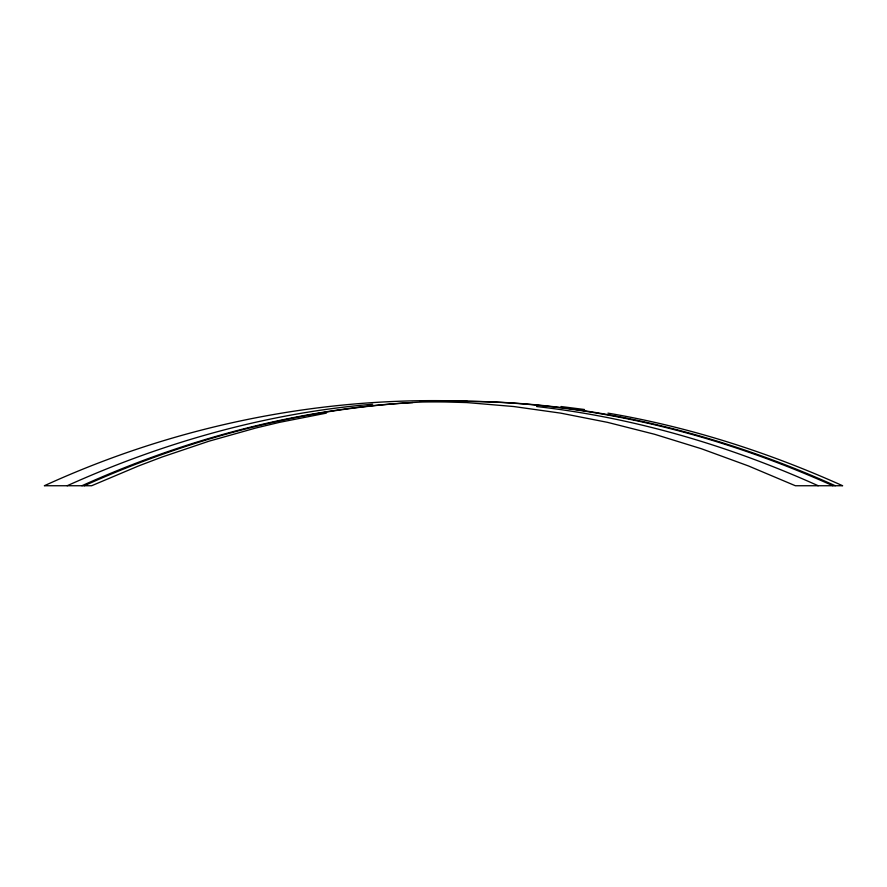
<?xml version="1.0" encoding="UTF-8"?>
<svg xmlns="http://www.w3.org/2000/svg" width="887" height="887" viewBox="0 0 887 887"><rect width="100%" height="100%" fill="white"/><g stroke="black" fill="none" stroke-linecap="round" stroke-linejoin="round"><path stroke-width="1.33" d="M67.168 485.743C163.685 442.291 267.042 412.965 372.706 404.228M81.903 485.743C200.384 432.39 329.465 400.902 459.754 401.257C589.256 401.268 717.494 432.723 835.266 485.743M84.243 485.743C187.833 439.242 299.241 409.107 412.821 402.576M326.327 413.131L279.383 422.378L255.922 427.989L208.977 441.194L162.044 457.027L138.572 465.941L91.627 485.743L44.35 485.743C176.391 425.305 321.97 395.813 467.139 401.257M457.415 401.257C586.917 401.268 715.144 432.723 832.915 485.743M419.861 401.257L466.795 402.576L513.739 406.534L560.673 413.131L607.617 422.378L654.551 434.264L701.495 448.778L748.428 465.941L795.373 485.743L842.65 485.743C767.776 452.093 688.955 426.847 607.961 413.131M561.016 406.534L584.489 409.506M536.557 406.534C633.939 417.489 728.948 445.573 818.191 485.743"/></g></svg>
